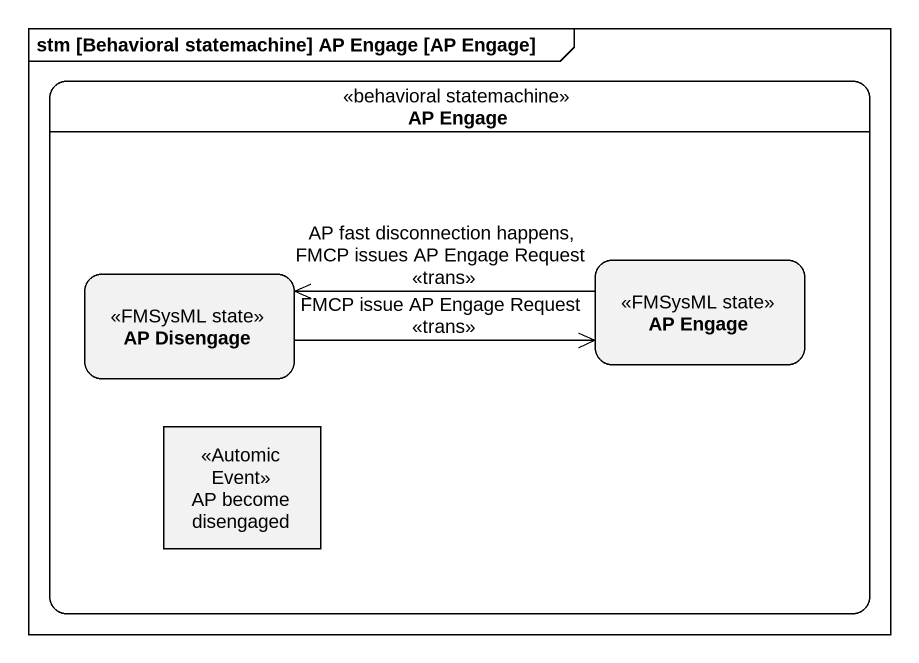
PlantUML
@startuml
mainframe stm [Behavioral statemachine] AP Engage [AP Engage]
hide empty description
state "AP Engage" as AP_Engage <<behavioral statemachine>> {
  state "AP Disengage" as AP_Disengage <<FMSysML state>>
  state "AP Engage" as AP_Engage_2 <<FMSysML state>>
  state "AP become disengaged" as AP_become_disengaged <<Automic Event>>
}
AP_Disengage -right-> AP_Engage_2 : FMCP issue AP Engage Request\n<<trans>>
AP_Engage_2 -left-> AP_Disengage : AP fast disconnection happens, FMCP issues AP Engage Request\n<<trans>>
@enduml
